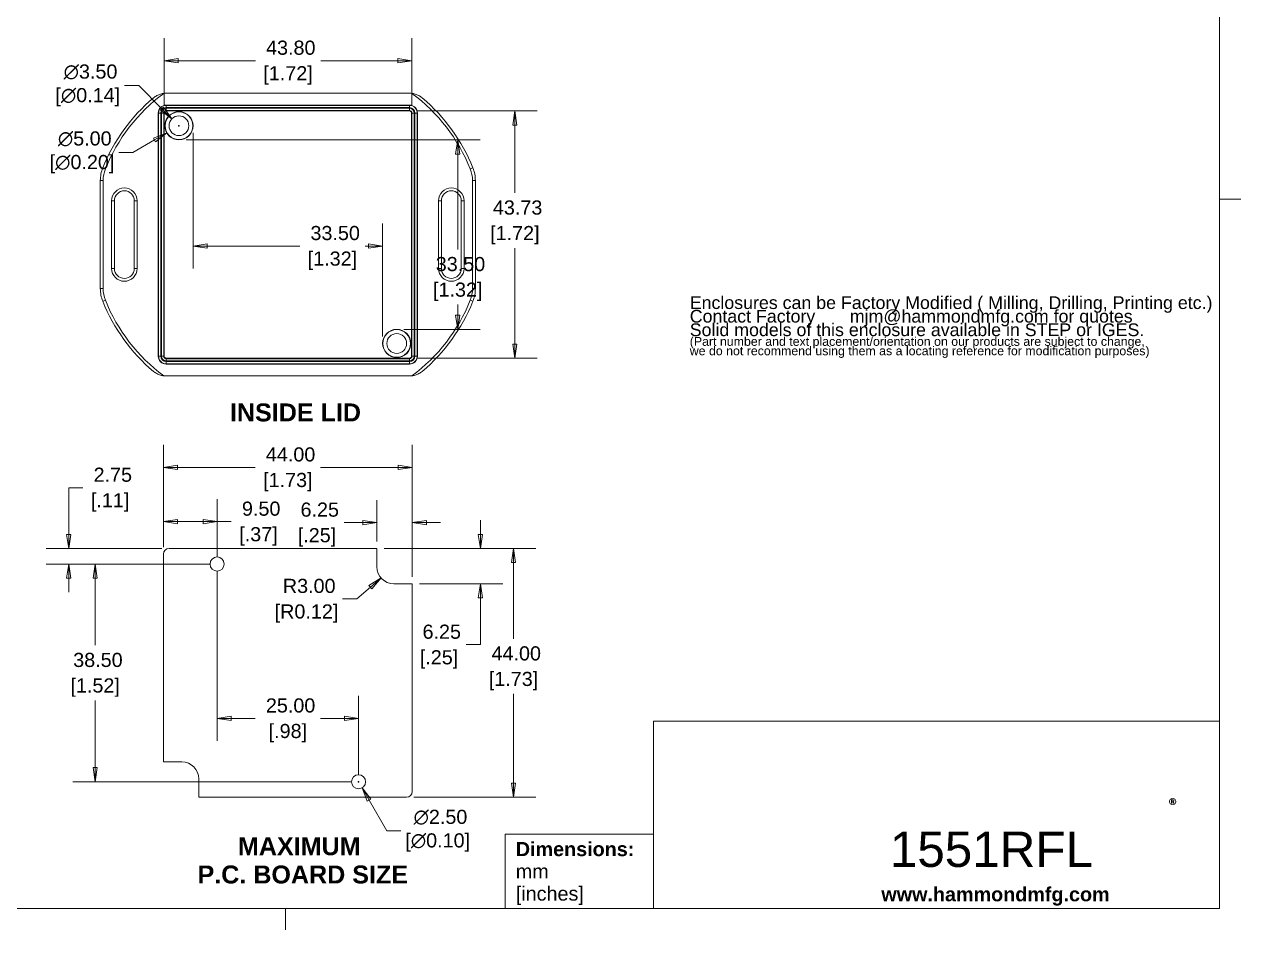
# Model space of a CAD drawing. Header units: millimetres. Extents: x 6 to 343, y 6 to 264.
# Drawn here: x 128.5 to 343.5, y 5.8 to 165.9 of the extents above; entities that cross this region are included whole.
import ezdxf

# ---------------------------------------------------------------- set-up
doc = ezdxf.new("R2010")
doc.units = ezdxf.units.MM
doc.header["$LTSCALE"] = 1.25
for name, color, linetype, lineweight in [('Dimension (ANSI)', 7, 'Continuous', 9), ('Sketch Geometry (ANSI)', 7, 'Continuous', 9), ('Symbol (ANSI)', 7, 'Continuous', 9), ('Visible (ANSI)', 7, 'Continuous', 9), ('Visible Narrow (ANSI)', 7, 'Continuous', 9)]:
    doc.layers.add(name, color=color, linetype=linetype, lineweight=lineweight)
doc.styles.add('Label Text (ANSI)', font='arialbd.ttf')
doc.styles.add('Note Text (ANSI)', font='arial.ttf')
doc.styles.add('Text Style20', font='arial.ttf')
doc.dimstyles.new('Default - mm (ANSI)', dxfattribs={"dimscale": 1.25, "dimtxt": 2, "dimasz": 2, "dimexe": 3.175, "dimexo": 1, "dimgap": 0.8, "dimtad": 0, "dimtih": 1, "dimtoh": 1, "dimrnd": 1e-08, "dimzin": 4, "dimdsep": 46, "dimtxsty": 'Note Text (ANSI)', "dimblk": 'Filled-1', "dimcen": 0.09, "dimdle": 10, "dimclrd": 256, "dimclre": 256, "dimclrt": 256, "dimadec": 1, "dimazin": 0, "dimtfac": 1.524, "dimtofl": 0, "dimtmove": 0, "dimatfit": 3, "dimfxl": 0, "dimtolj": 1, "dimtzin": 0, "dimlwd": -1, "dimlwe": -1, "dimarcsym": 0})

# ---------------------------------------------------------------- blocks, each defined once
blk = doc.blocks.new('Title Blocks HAMMOND')
at = {"layer": 'Sketch Geometry (ANSI)'}
for p, q in [((274.4, 31.5), (194.4, 31.5)), ((194.4, 31.5), (194.4, 5)), ((274.4, 5), (274.4, 31.5)), ((173.4, 5), (173.4, 15.5)), ((173.4, 15.5), (194.4, 15.5)), ((194.4, 15.5), (194.4, 5)), ((194.4, 5), (173.4, 5)), ((194.4, 5), (274.4, 5))]:
    blk.add_line(p, q, dxfattribs=at)
at = {"layer": 'Symbol (ANSI)', "insert": (267.22, 20.45), "char_height": 2, "attachment_point": 1, "style": 'Note Text (ANSI)'}
blk.add_mtext('\\fCalibri|b1|i0;\\H2.0000;®\\fCalibri|b1|i0;\\H21.7410;\\P', dxfattribs=at)
at = {"layer": 'Symbol (ANSI)', "insert": (174.9, 9.94), "char_height": 2, "width": 30.7233, "attachment_point": 4, "line_spacing_factor": 0.944221, "style": 'Note Text (ANSI)'}
blk.add_mtext('\\fArial|b1|i0;\\H2.0000;Dimensions:\\fArial|b0|i0;\\H2.0000;\\Pmm\\P[inches]', dxfattribs=at)
at = {"layer": 'Symbol (ANSI)', "insert": (226.6, 6.69), "char_height": 2, "width": 32.2927, "attachment_point": 4, "style": 'Note Text (ANSI)'}
blk.add_mtext('\\fArial|b1|i0;\\H2.0000;www.hammondmfg.com', dxfattribs=at)
at = {"layer": 'Symbol (ANSI)', "style": 'Text Style20'}
blk.add_attdef('<TITLE>_001', (227.8, 10.86), '', height=5, dxfattribs=at)
blk = doc.blocks.new('Borders Default Border')
at = {"layer": 'Sketch Geometry (ANSI)'}
for p, q in [((271.78, 107.95), (274.8, 107.95)), ((139.7, 7.62), (139.7, 4.6))]:
    blk.add_line(p, q, dxfattribs=at)
at = {"layer": 'Sketch Geometry (ANSI)', "flags": 128}
blk.add_lwpolyline([(7.62, 7.62), (7.62, 208.28), (271.78, 208.28), (271.78, 7.62), (7.62, 7.62)], dxfattribs=at)
blk = doc.blocks.new('Filled-1')
at = {"color": 0}
for p, q in [((0, 0), (-1, 0.15)), ((-1, 0.15), (-1, -0.15)), ((-1, 0), (0, 0)), ((-1, -0.15), (0, 0))]:
    blk.add_line(p, q, dxfattribs=at)
at = {"color": 0, "flags": 128}
blk.add_lwpolyline([(-1, -0.15), (0, 0), (-1, 0.15), (-1, -0.15)], dxfattribs=at)
at = {"color": 0}
blk.add_solid([(-1, -0.15), (0, 0), (-1, 0.15), (-1, -0.15)], dxfattribs=at)
blk = doc.blocks.new('*D20')
at = {"layer": 'Defpoints', "color": 0, "transparency": 16777216}
for p in [(197, 159.42), (153.19, 150.16), (197, 150.16)]:
    blk.add_point(p, dxfattribs=at)
at = {"layer": 'Dimension (ANSI)', "transparency": 16777216}
for p, q in [((153.19, 151.41), (153.19, 163.39)), ((197, 151.41), (197, 163.39)), ((155.69, 159.42), (169.32, 159.42)), ((194.5, 159.42), (180.87, 159.42))]:
    blk.add_line(p, q, dxfattribs=at)
at = {"layer": 'Dimension (ANSI)', "transparency": 16777216, "xscale": 2.5, "yscale": 2.5, "zscale": 2.5, "rotation": 180}
blk.add_blockref('Filled-1', (153.19, 159.42), dxfattribs=at)
at = {"layer": 'Dimension (ANSI)', "transparency": 16777216, "xscale": 2.5, "yscale": 2.5, "zscale": 2.5}
blk.add_blockref('Filled-1', (197, 159.42), dxfattribs=at)
at = {"layer": 'Dimension (ANSI)', "transparency": 16777216, "char_height": 2.5, "attachment_point": 5, "style": 'Note Text (ANSI)'}
for s, insert in [('\\A1; 43.80', (175.09, 161.7)), ('\\A1;[1.72]', (175.09, 156.82))]:
    blk.add_mtext(s, dxfattribs=dict(at, insert=insert))
blk = doc.blocks.new('*D21')
at = {"layer": 'Defpoints', "color": 0, "transparency": 16777216}
for p in [(196.56, 150.53), (196.56, 106.8), (215.19, 106.8)]:
    blk.add_point(p, dxfattribs=at)
at = {"layer": 'Dimension (ANSI)', "transparency": 16777216}
for p, q in [((197.81, 150.53), (219.16, 150.53)), ((215.19, 148.03), (215.19, 136.04)), ((215.19, 109.3), (215.19, 126.28)), ((197.81, 106.8), (219.16, 106.8))]:
    blk.add_line(p, q, dxfattribs=at)
at = {"layer": 'Dimension (ANSI)', "transparency": 16777216, "xscale": 2.5, "yscale": 2.5, "zscale": 2.5}
for p, rotation in [((215.19, 150.53), 90), ((215.19, 106.8), 270)]:
    blk.add_blockref('Filled-1', p, dxfattribs=dict(at, rotation=rotation))
at = {"layer": 'Dimension (ANSI)', "transparency": 16777216, "char_height": 2.5, "attachment_point": 5, "style": 'Note Text (ANSI)'}
for s, insert in [('\\A1; 43.73', (215.19, 133.44)), ('\\A1;[1.72]', (215.19, 128.56))]:
    blk.add_mtext(s, dxfattribs=dict(at, insert=insert))
blk = doc.blocks.new('*D22')
at = {"layer": 'Defpoints', "color": 0, "transparency": 16777216}
for p in [(197.06, 87.5), (153.06, 72.16), (197.06, 66.91)]:
    blk.add_point(p, dxfattribs=at)
at = {"layer": 'Dimension (ANSI)', "transparency": 16777216}
for p, q in [((153.06, 73.41), (153.06, 91.47)), ((197.06, 68.16), (197.06, 91.47)), ((155.56, 87.5), (169.29, 87.5)), ((194.56, 87.5), (180.83, 87.5))]:
    blk.add_line(p, q, dxfattribs=at)
at = {"layer": 'Dimension (ANSI)', "transparency": 16777216, "xscale": 2.5, "yscale": 2.5, "zscale": 2.5, "rotation": 180}
blk.add_blockref('Filled-1', (153.06, 87.5), dxfattribs=at)
at = {"layer": 'Dimension (ANSI)', "transparency": 16777216, "xscale": 2.5, "yscale": 2.5, "zscale": 2.5}
blk.add_blockref('Filled-1', (197.06, 87.5), dxfattribs=at)
at = {"layer": 'Dimension (ANSI)', "transparency": 16777216, "char_height": 2.5, "attachment_point": 5, "style": 'Note Text (ANSI)'}
for s, insert in [('\\A1; 44.00', (175.06, 89.78)), ('\\A1;[1.73]', (175.06, 84.9))]:
    blk.add_mtext(s, dxfattribs=dict(at, insert=insert))
blk = doc.blocks.new('*D23')
at = {"layer": 'Defpoints', "color": 0, "transparency": 16777216}
for p in [(197.06, 77.74), (190.81, 73.16), (197.06, 66.91)]:
    blk.add_point(p, dxfattribs=at)
at = {"layer": 'Dimension (ANSI)', "transparency": 16777216}
for p, q in [((190.81, 74.41), (190.81, 81.71)), ((197.06, 68.16), (197.06, 81.71)), ((188.31, 77.74), (185.03, 77.74)), ((199.56, 77.74), (202.06, 77.74))]:
    blk.add_line(p, q, dxfattribs=at)
at = {"layer": 'Dimension (ANSI)', "transparency": 16777216, "xscale": 2.5, "yscale": 2.5, "zscale": 2.5}
blk.add_blockref('Filled-1', (190.81, 77.74), dxfattribs=at)
at = {"layer": 'Dimension (ANSI)', "transparency": 16777216, "xscale": 2.5, "yscale": 2.5, "zscale": 2.5, "rotation": 180}
blk.add_blockref('Filled-1', (197.06, 77.74), dxfattribs=at)
at = {"layer": 'Dimension (ANSI)', "transparency": 16777216, "char_height": 2.5, "attachment_point": 5, "style": 'Note Text (ANSI)'}
for s, insert in [('\\A1; 6.25', (180.21, 80.02)), ('\\A1;[.25]', (180.21, 75.14))]:
    blk.add_mtext(s, dxfattribs=dict(at, insert=insert))
blk = doc.blocks.new('*D24')
at = {"layer": 'Defpoints', "color": 0, "transparency": 16777216}
for p in [(190.81, 73.16), (197.06, 66.91), (209.09, 66.91)]:
    blk.add_point(p, dxfattribs=at)
at = {"layer": 'Dimension (ANSI)', "transparency": 16777216}
for p, q in [((209.09, 75.66), (209.09, 78.16)), ((192.06, 73.16), (213.06, 73.16)), ((198.31, 66.91), (213.06, 66.91)), ((209.09, 64.41), (209.09, 56.16)), ((209.09, 56.16), (206.59, 56.16))]:
    blk.add_line(p, q, dxfattribs=at)
at = {"layer": 'Dimension (ANSI)', "transparency": 16777216, "xscale": 2.5, "yscale": 2.5, "zscale": 2.5}
for p, rotation in [((209.09, 73.16), 270), ((209.09, 66.91), 90)]:
    blk.add_blockref('Filled-1', p, dxfattribs=dict(at, rotation=rotation))
at = {"layer": 'Dimension (ANSI)', "transparency": 16777216, "char_height": 2.5, "attachment_point": 5, "style": 'Note Text (ANSI)'}
for s, insert in [('\\A1; 6.25', (201.78, 58.43)), ('\\A1;[.25]', (201.78, 53.55))]:
    blk.add_mtext(s, dxfattribs=dict(at, insert=insert))
blk = doc.blocks.new('*D25')
at = {"layer": 'Defpoints', "color": 0, "transparency": 16777216}
for p in [(190.81, 73.16), (196.06, 29.16), (214.95, 29.16)]:
    blk.add_point(p, dxfattribs=at)
at = {"layer": 'Dimension (ANSI)', "transparency": 16777216}
for p, q in [((192.06, 73.16), (218.92, 73.16)), ((214.95, 70.66), (214.95, 57.2)), ((214.95, 31.66), (214.95, 47.44)), ((197.31, 29.16), (218.92, 29.16))]:
    blk.add_line(p, q, dxfattribs=at)
at = {"layer": 'Dimension (ANSI)', "transparency": 16777216, "xscale": 2.5, "yscale": 2.5, "zscale": 2.5}
for p, rotation in [((214.95, 73.16), 90), ((214.95, 29.16), 270)]:
    blk.add_blockref('Filled-1', p, dxfattribs=dict(at, rotation=rotation))
at = {"layer": 'Dimension (ANSI)', "transparency": 16777216, "char_height": 2.5, "attachment_point": 5, "style": 'Note Text (ANSI)'}
for s, insert in [('\\A1; 44.00', (214.95, 54.6)), ('\\A1;[1.73]', (214.95, 49.72))]:
    blk.add_mtext(s, dxfattribs=dict(at, insert=insert))
blk = doc.blocks.new('*D26')
at = {"layer": 'Defpoints', "color": 0, "transparency": 16777216}
for p in [(162.56, 70.41), (187.56, 43.11), (187.56, 31.91)]:
    blk.add_point(p, dxfattribs=at)
at = {"layer": 'Dimension (ANSI)', "transparency": 16777216}
for p, q in [((162.56, 69.16), (162.56, 39.15)), ((187.56, 33.16), (187.56, 47.08)), ((165.06, 43.11), (169.29, 43.11)), ((185.06, 43.11), (180.83, 43.11))]:
    blk.add_line(p, q, dxfattribs=at)
at = {"layer": 'Dimension (ANSI)', "transparency": 16777216, "xscale": 2.5, "yscale": 2.5, "zscale": 2.5, "rotation": 180}
blk.add_blockref('Filled-1', (162.56, 43.11), dxfattribs=at)
at = {"layer": 'Dimension (ANSI)', "transparency": 16777216, "xscale": 2.5, "yscale": 2.5, "zscale": 2.5}
blk.add_blockref('Filled-1', (187.56, 43.11), dxfattribs=at)
at = {"layer": 'Dimension (ANSI)', "transparency": 16777216, "char_height": 2.5, "attachment_point": 5, "style": 'Note Text (ANSI)'}
for s, insert in [('\\A1; 25.00', (175.06, 45.39)), ('\\A1;[.98]', (175.06, 40.51))]:
    blk.add_mtext(s, dxfattribs=dict(at, insert=insert))
blk = doc.blocks.new('*D27')
at = {"layer": 'Defpoints', "color": 0, "transparency": 16777216}
for p in [(141, 70.41), (162.56, 70.41), (187.56, 31.91)]:
    blk.add_point(p, dxfattribs=at)
at = {"layer": 'Dimension (ANSI)', "transparency": 16777216}
for p, q in [((161.31, 70.41), (137.03, 70.41)), ((141, 67.91), (141, 56.04)), ((141, 34.41), (141, 46.28)), ((186.31, 31.91), (137.03, 31.91))]:
    blk.add_line(p, q, dxfattribs=at)
at = {"layer": 'Dimension (ANSI)', "transparency": 16777216, "xscale": 2.5, "yscale": 2.5, "zscale": 2.5}
for p, rotation in [((141, 70.41), 90), ((141, 31.91), 270)]:
    blk.add_blockref('Filled-1', p, dxfattribs=dict(at, rotation=rotation))
at = {"layer": 'Dimension (ANSI)', "transparency": 16777216, "char_height": 2.5, "attachment_point": 5, "style": 'Note Text (ANSI)'}
for s, insert in [('\\A1; 38.50', (141, 53.44)), ('\\A1;[1.52]', (141, 48.56))]:
    blk.add_mtext(s, dxfattribs=dict(at, insert=insert))
blk = doc.blocks.new('*D28')
at = {"layer": 'Defpoints', "color": 0, "transparency": 16777216}
for p in [(186.93, 32.99), (188.18, 30.83)]:
    blk.add_point(p, dxfattribs=at)
at = {"layer": 'Dimension (ANSI)', "transparency": 16777216}
for p, q in [((187.44, 31.91), (187.67, 31.91)), ((187.56, 31.8), (187.56, 32.02)), ((192.56, 23.25), (189.43, 28.66)), ((195.06, 23.25), (192.56, 23.25))]:
    blk.add_line(p, q, dxfattribs=at)
at = {"layer": 'Dimension (ANSI)', "transparency": 16777216, "xscale": 2.5, "yscale": 2.5, "zscale": 2.5, "rotation": 120.0000000000108}
blk.add_blockref('Filled-1', (188.18, 30.83), dxfattribs=at)
at = {"layer": 'Dimension (ANSI)', "transparency": 16777216, "insert": (201.55, 23.25), "char_height": 2.5, "attachment_point": 5, "style": 'Note Text (ANSI)'}
blk.add_mtext('\\A1; ∅2.50\\P[∅0.10]', dxfattribs=at)
blk = doc.blocks.new('*D29')
at = {"layer": 'Defpoints', "color": 0, "transparency": 16777216}
for p in [(193.81, 69.91), (191.54, 67.95)]:
    blk.add_point(p, dxfattribs=at)
at = {"layer": 'Dimension (ANSI)', "transparency": 16777216}
for p, q in [((187.24, 64.25), (189.64, 66.32)), ((184.74, 64.25), (187.24, 64.25))]:
    blk.add_line(p, q, dxfattribs=at)
at = {"layer": 'Dimension (ANSI)', "transparency": 16777216, "xscale": 2.5, "yscale": 2.5, "zscale": 2.5, "rotation": 40.76258140446551}
blk.add_blockref('Filled-1', (191.54, 67.95), dxfattribs=at)
at = {"layer": 'Dimension (ANSI)', "transparency": 16777216, "char_height": 2.5, "attachment_point": 5, "style": 'Note Text (ANSI)'}
for s, insert in [('\\A1; R3.00', (178.35, 66.53)), ('\\A1;[R0.12]', (178.35, 61.65))]:
    blk.add_mtext(s, dxfattribs=dict(at, insert=insert))
blk = doc.blocks.new('*D39')
at = {"layer": 'Defpoints', "color": 0, "transparency": 16777216}
for p in [(158.31, 147.91), (191.81, 126.65), (191.81, 109.41)]:
    blk.add_point(p, dxfattribs=at)
at = {"layer": 'Dimension (ANSI)', "transparency": 16777216}
for p, q in [((158.31, 146.66), (158.31, 122.68)), ((191.81, 110.66), (191.81, 130.62)), ((160.81, 126.65), (177.17, 126.65)), ((189.31, 126.65), (188.71, 126.65))]:
    blk.add_line(p, q, dxfattribs=at)
at = {"layer": 'Dimension (ANSI)', "transparency": 16777216, "xscale": 2.5, "yscale": 2.5, "zscale": 2.5, "rotation": 180}
blk.add_blockref('Filled-1', (158.31, 126.65), dxfattribs=at)
at = {"layer": 'Dimension (ANSI)', "transparency": 16777216, "xscale": 2.5, "yscale": 2.5, "zscale": 2.5}
blk.add_blockref('Filled-1', (191.81, 126.65), dxfattribs=at)
at = {"layer": 'Dimension (ANSI)', "transparency": 16777216, "char_height": 2.5, "attachment_point": 5, "style": 'Note Text (ANSI)'}
for s, insert in [('\\A1; 33.50', (182.94, 128.93)), ('\\A1;[1.32]', (182.94, 124.05))]:
    blk.add_mtext(s, dxfattribs=dict(at, insert=insert))
blk = doc.blocks.new('*D40')
at = {"layer": 'Defpoints', "color": 0, "transparency": 16777216}
for p in [(155.81, 145.41), (205.09, 145.41), (194.31, 111.91)]:
    blk.add_point(p, dxfattribs=at)
at = {"layer": 'Dimension (ANSI)', "transparency": 16777216}
for p, q in [((157.06, 145.41), (209.06, 145.41)), ((205.09, 142.91), (205.09, 126.04)), ((205.09, 114.41), (205.09, 116.28)), ((195.56, 111.91), (209.06, 111.91))]:
    blk.add_line(p, q, dxfattribs=at)
at = {"layer": 'Dimension (ANSI)', "transparency": 16777216, "xscale": 2.5, "yscale": 2.5, "zscale": 2.5}
for p, rotation in [((205.09, 145.41), 90), ((205.09, 111.91), 270)]:
    blk.add_blockref('Filled-1', p, dxfattribs=dict(at, rotation=rotation))
at = {"layer": 'Dimension (ANSI)', "transparency": 16777216, "char_height": 2.5, "attachment_point": 5, "style": 'Note Text (ANSI)'}
for s, insert in [('\\A1; 33.50', (205.09, 123.44)), ('\\A1;[1.32]', (205.09, 118.56))]:
    blk.add_mtext(s, dxfattribs=dict(at, insert=insert))
blk = doc.blocks.new('*D41')
at = {"layer": 'Defpoints', "color": 0, "transparency": 16777216}
for p in [(157.97, 149.16), (153.64, 146.66)]:
    blk.add_point(p, dxfattribs=at)
at = {"layer": 'Dimension (ANSI)', "transparency": 16777216}
for p, q in [((155.69, 147.91), (155.92, 147.91)), ((155.81, 147.8), (155.81, 148.03)), ((147.67, 143.21), (151.48, 145.41)), ((145.17, 143.21), (147.67, 143.21))]:
    blk.add_line(p, q, dxfattribs=at)
at = {"layer": 'Dimension (ANSI)', "transparency": 16777216, "xscale": 2.5, "yscale": 2.5, "zscale": 2.5, "rotation": 29.99999999999478}
blk.add_blockref('Filled-1', (153.64, 146.66), dxfattribs=at)
at = {"layer": 'Dimension (ANSI)', "transparency": 16777216, "insert": (138.67, 143.21), "char_height": 2.5, "attachment_point": 5, "style": 'Note Text (ANSI)'}
blk.add_mtext('\\A1; ∅5.00\\P[∅0.20]', dxfattribs=at)
blk = doc.blocks.new('*D42')
at = {"layer": 'Defpoints', "color": 0, "transparency": 16777216}
for p in [(154.57, 149.15), (157.04, 146.68)]:
    blk.add_point(p, dxfattribs=at)
at = {"layer": 'Dimension (ANSI)', "transparency": 16777216}
for p, q in [((146.19, 155.04), (148.69, 155.04)), ((148.69, 155.04), (152.8, 150.92)), ((155.69, 147.91), (155.92, 147.91)), ((155.81, 147.8), (155.81, 148.03))]:
    blk.add_line(p, q, dxfattribs=at)
at = {"layer": 'Dimension (ANSI)', "transparency": 16777216, "xscale": 2.5, "yscale": 2.5, "zscale": 2.5, "rotation": 315.0000000000089}
blk.add_blockref('Filled-1', (154.57, 149.15), dxfattribs=at)
at = {"layer": 'Dimension (ANSI)', "transparency": 16777216, "insert": (139.69, 155.04), "char_height": 2.5, "attachment_point": 5, "style": 'Note Text (ANSI)'}
blk.add_mtext('\\A1; ∅3.50\\P[∅0.14]', dxfattribs=at)
blk = doc.blocks.new('*D44')
at = {"layer": 'Defpoints', "color": 0, "transparency": 16777216}
for p in [(153.06, 77.91), (153.06, 72.16), (162.56, 70.41)]:
    blk.add_point(p, dxfattribs=at)
at = {"layer": 'Dimension (ANSI)', "transparency": 16777216}
for p, q in [((153.06, 73.41), (153.06, 81.88)), ((162.56, 71.66), (162.56, 81.88)), ((155.56, 77.91), (160.06, 77.91)), ((162.56, 77.91), (165.06, 77.91))]:
    blk.add_line(p, q, dxfattribs=at)
at = {"layer": 'Dimension (ANSI)', "transparency": 16777216, "xscale": 2.5, "yscale": 2.5, "zscale": 2.5, "rotation": 180}
blk.add_blockref('Filled-1', (153.06, 77.91), dxfattribs=at)
at = {"layer": 'Dimension (ANSI)', "transparency": 16777216, "xscale": 2.5, "yscale": 2.5, "zscale": 2.5}
blk.add_blockref('Filled-1', (162.56, 77.91), dxfattribs=at)
at = {"layer": 'Dimension (ANSI)', "transparency": 16777216, "char_height": 2.5, "attachment_point": 5, "style": 'Note Text (ANSI)'}
for s, insert in [('\\A1; 9.50', (169.86, 80.19)), ('\\A1;[.37]', (169.86, 75.31))]:
    blk.add_mtext(s, dxfattribs=dict(at, insert=insert))
blk = doc.blocks.new('*D45')
at = {"layer": 'Defpoints', "color": 0, "transparency": 16777216}
for p in [(154.06, 73.16), (136.32, 70.41), (162.56, 70.41)]:
    blk.add_point(p, dxfattribs=at)
at = {"layer": 'Dimension (ANSI)', "transparency": 16777216}
for p, q in [((136.32, 75.66), (136.32, 83.91)), ((136.32, 83.91), (138.82, 83.91)), ((152.81, 73.16), (132.35, 73.16)), ((161.31, 70.41), (132.35, 70.41)), ((136.32, 67.91), (136.32, 65.41))]:
    blk.add_line(p, q, dxfattribs=at)
at = {"layer": 'Dimension (ANSI)', "transparency": 16777216, "xscale": 2.5, "yscale": 2.5, "zscale": 2.5}
for p, rotation in [((136.32, 73.16), 270), ((136.32, 70.41), 90)]:
    blk.add_blockref('Filled-1', p, dxfattribs=dict(at, rotation=rotation))
at = {"layer": 'Dimension (ANSI)', "transparency": 16777216, "char_height": 2.5, "attachment_point": 5, "style": 'Note Text (ANSI)'}
for s, insert in [('\\A1; 2.75', (143.63, 86.19)), ('\\A1;[.11]', (143.63, 81.31))]:
    blk.add_mtext(s, dxfattribs=dict(at, insert=insert))

msp = doc.modelspace()

# ---------------------------------------------------------------- linework, layer by layer
at = {"layer": 'Visible (ANSI)'}
for p, q in [((153.5574, 153.6644), (196.5574, 153.6644)), ((153.5574, 151.5644), (196.5574, 151.5644)), ((196.5574, 150.5295), (153.5574, 150.5295)), ((152.1574, 107.1644), (152.1574, 150.1644)), ((153.1924, 150.1644), (153.1924, 107.1644)), ((196.9225, 107.1644), (196.9225, 150.1644)), ((197.9574, 150.1644), (197.9574, 107.1644)), ((141.9074, 138.2218), (141.9074, 119.107)), ((208.2074, 119.107), (208.2074, 138.2218)), ((144.4074, 122.6644), (144.4074, 134.6644)), ((147.9074, 134.6644), (147.9074, 122.6644)), ((202.2074, 122.6644), (202.2074, 134.6644)), ((205.7074, 134.6644), (205.7074, 122.6644)), ((153.5574, 106.7993), (196.5574, 106.7993)), ((196.5574, 105.7644), (153.5574, 105.7644)), ((196.5574, 103.6644), (153.5574, 103.6644)), ((154.0574, 73.1603), (190.8074, 73.1603)), ((190.8074, 73.1603), (190.8074, 69.9103)), ((153.0574, 35.4103), (153.0574, 72.1603)), ((193.8074, 66.9103), (197.0574, 66.9103)), ((197.0574, 66.9103), (197.0574, 30.1603)), ((156.3074, 35.4103), (153.0574, 35.4103)), ((159.3074, 29.1603), (159.3074, 32.4103)), ((196.0574, 29.1603), (159.3074, 29.1603))]:
    msp.add_line(p, q, dxfattribs=at)
for centre, radius in [((155.8074, 147.9144), 2.5), ((155.8074, 147.9144), 2.4476), ((155.8074, 147.9144), 1.75), ((194.3074, 109.4144), 2.5), ((194.3074, 109.4144), 2.4476), ((194.3074, 109.4144), 1.75), ((162.5574, 70.4103), 1.25), ((187.5574, 31.9103), 1.25)]:
    msp.add_circle(centre, radius, dxfattribs=at)
for centre, radius, start, end in [((171.6699, 128.6644), 31.6125, 130.112189, 158.08977), ((153.5574, 150.1644), 3.5, 90, 97.318639), ((196.5574, 150.1644), 3.5, 82.681361, 90), ((178.4449, 128.6644), 31.6125, 21.91023, 49.887811), ((153.5574, 150.1644), 1.4, 90, 180), ((153.5574, 150.1644), 0.3651, 90, 180), ((196.5574, 150.1644), 1.4, 0, 90), ((196.5574, 150.1644), 0.3651, 0, 90), ((147.9074, 138.2218), 6, 158.08977, 180), ((202.2074, 138.2218), 6, 0, 21.91023), ((146.1574, 134.6644), 1.75, 0, 180), ((203.9574, 134.6644), 1.75, 0, 180), ((146.1574, 122.6644), 1.75, 180, 0), ((203.9574, 122.6644), 1.75, 180, 0), ((147.9074, 119.107), 6, 180, 201.91023), ((202.2074, 119.107), 6, 338.08977, 0), ((171.6699, 128.6644), 31.6125, 201.91023, 229.887811), ((178.4449, 128.6644), 31.6125, 310.112189, 338.08977), ((153.5574, 107.1644), 1.4, 180, 270), ((153.5574, 107.1644), 0.3651, 180, 270), ((196.5574, 107.1644), 1.4, 270, 0), ((196.5574, 107.1644), 0.3651, 270, 0), ((153.5574, 107.1644), 3.5, 262.681361, 270), ((196.5574, 107.1644), 3.5, 270, 277.318639), ((154.0574, 72.1603), 1, 90, 180), ((193.8074, 69.9103), 3, 180, 270), ((156.3074, 32.4103), 3, 0, 90), ((196.0574, 30.1603), 1, 270, 0)]:
    msp.add_arc(centre, radius, start, end, dxfattribs=at)
for points, knots in [([(153.1116, 153.6359), (152.9439, 153.6143), (152.7611, 153.5785), (152.3366, 153.4534), (152.1142, 153.3617), (151.6992, 153.1396), (151.505, 153.0089), (151.3181, 152.8542), (151.3102, 152.8477), (151.3024, 152.8411)], [0.039783339, 0.039783339, 0.039783339, 0.039783339, 0.079337448, 0.079337448, 0.126779076, 0.126779076, 0.173966304, 0.173966304, 0.176036042, 0.176036042, 0.176036042, 0.176036042]), ([(198.8124, 152.8411), (198.8046, 152.8477), (198.7968, 152.8542), (198.6099, 153.0089), (198.4157, 153.1396), (198.0007, 153.3617), (197.7783, 153.4534), (197.3538, 153.5785), (197.171, 153.6143), (197.0033, 153.6359)], [-0.00324652, -0.00324652, -0.00324652, -0.00324652, 0, 0, 0.07401629, 0.07401629, 0.148431623, 0.148431623, 0.210474861, 0.210474861, 0.210474861, 0.210474861]), ([(151.3024, 104.4876), (151.3102, 104.4811), (151.3181, 104.4745), (151.505, 104.3199), (151.6992, 104.1891), (152.1142, 103.9671), (152.3366, 103.8753), (152.7611, 103.7502), (152.9439, 103.7144), (153.1116, 103.6929)], [-0.00324652, -0.00324652, -0.00324652, -0.00324652, 0, 0, 0.07401629, 0.07401629, 0.148431623, 0.148431623, 0.210474861, 0.210474861, 0.210474861, 0.210474861]), ([(197.0033, 103.6929), (197.171, 103.7144), (197.3538, 103.7502), (197.7783, 103.8753), (198.0007, 103.9671), (198.4157, 104.1891), (198.6099, 104.3199), (198.7968, 104.4745), (198.8046, 104.4811), (198.8124, 104.4876)], [0.039783339, 0.039783339, 0.039783339, 0.039783339, 0.079337448, 0.079337448, 0.126779076, 0.126779076, 0.173966304, 0.173966304, 0.176036042, 0.176036042, 0.176036042, 0.176036042])]:
    msp.add_open_spline(points, degree=3, knots=knots, dxfattribs=at)
at = {"layer": 'Visible Narrow (ANSI)'}
for p, q in [((153.5574, 151.5644), (153.5574, 151.5255)), ((153.5574, 151.5255), (153.5574, 151.1257)), ((196.5574, 151.5255), (153.5574, 151.5255)), ((153.5574, 151.1257), (196.5574, 151.1257)), ((153.5574, 150.6033), (153.5574, 151.003)), ((196.5574, 151.003), (153.5574, 151.003)), ((153.5574, 150.5295), (153.5574, 150.6033)), ((153.5574, 150.6033), (196.5574, 150.6033)), ((196.5574, 151.5644), (196.5574, 151.5255)), ((196.5574, 151.5255), (196.5574, 151.1257)), ((196.5574, 150.6033), (196.5574, 151.003)), ((196.5574, 150.5295), (196.5574, 150.6033)), ((152.1574, 150.1644), (152.1963, 150.1644)), ((152.1963, 150.1644), (152.5961, 150.1644)), ((152.1963, 150.1644), (152.1963, 107.1644)), ((152.5961, 107.1644), (152.5961, 150.1644)), ((153.1185, 150.1644), (152.7188, 150.1644)), ((152.7188, 150.1644), (152.7188, 107.1644)), ((153.1924, 150.1644), (153.1185, 150.1644)), ((153.1185, 107.1644), (153.1185, 150.1644)), ((196.9963, 150.1644), (196.9225, 150.1644)), ((196.9963, 150.1644), (197.3961, 150.1644)), ((196.9963, 150.1644), (196.9963, 107.1644)), ((197.3961, 107.1644), (197.3961, 150.1644)), ((197.5188, 150.1644), (197.5188, 107.1644)), ((197.9185, 150.1644), (197.5188, 150.1644)), ((197.9574, 150.1644), (197.9185, 150.1644)), ((197.9185, 107.1644), (197.9185, 150.1644)), ((142.3408, 140.4607), (142.8047, 140.2741)), ((207.3102, 140.2741), (207.7741, 140.4607)), ((141.9074, 138.2218), (142.4074, 138.2218)), ((142.4074, 119.107), (142.4074, 138.2218)), ((207.7074, 138.2218), (208.2074, 138.2218)), ((207.7074, 138.2218), (207.7074, 119.107)), ((143.9074, 134.6644), (143.9074, 122.6644)), ((143.9074, 134.6644), (144.4074, 134.6644)), ((148.4074, 134.6644), (147.9074, 134.6644)), ((148.4074, 122.6644), (148.4074, 134.6644)), ((201.7074, 134.6644), (201.7074, 122.6644)), ((201.7074, 134.6644), (202.2074, 134.6644)), ((206.2074, 134.6644), (205.7074, 134.6644)), ((206.2074, 122.6644), (206.2074, 134.6644)), ((144.4074, 122.6644), (143.9074, 122.6644)), ((147.9074, 122.6644), (148.4074, 122.6644)), ((202.2074, 122.6644), (201.7074, 122.6644)), ((205.7074, 122.6644), (206.2074, 122.6644)), ((141.9074, 119.107), (142.4074, 119.107)), ((207.7074, 119.107), (208.2074, 119.107)), ((142.3408, 116.8681), (142.8047, 117.0546)), ((207.3102, 117.0546), (207.7741, 116.8681)), ((152.1574, 107.1644), (152.1963, 107.1644)), ((152.5961, 107.1644), (152.1963, 107.1644)), ((152.7188, 107.1644), (153.1185, 107.1644)), ((153.1924, 107.1644), (153.1185, 107.1644)), ((153.5574, 106.7993), (153.5574, 106.7255)), ((153.5574, 106.3257), (153.5574, 106.7255)), ((196.5574, 106.7255), (153.5574, 106.7255)), ((153.5574, 106.3257), (196.5574, 106.3257)), ((196.5574, 106.203), (153.5574, 106.203)), ((153.5574, 106.203), (153.5574, 105.8033)), ((153.5574, 105.7644), (153.5574, 105.8033)), ((153.5574, 105.8033), (196.5574, 105.8033)), ((196.5574, 106.7993), (196.5574, 106.7255)), ((196.5574, 106.3257), (196.5574, 106.7255)), ((196.5574, 106.203), (196.5574, 105.8033)), ((196.5574, 105.7644), (196.5574, 105.8033)), ((196.9225, 107.1644), (196.9963, 107.1644)), ((197.3961, 107.1644), (196.9963, 107.1644)), ((197.5188, 107.1644), (197.9185, 107.1644)), ((197.9574, 107.1644), (197.9185, 107.1644))]:
    msp.add_line(p, q, dxfattribs=at)
for centre, radius, start, end in [((171.6699, 128.6644), 31.1125, 126.619062, 158.08977), ((178.4449, 128.6644), 31.1125, 21.91023, 53.380938), ((153.5574, 150.1644), 1.3611, 90, 180), ((153.5574, 150.1644), 0.9613, 90, 180), ((153.5574, 150.1644), 0.8387, 90, 180), ((153.5574, 150.1644), 0.4389, 90, 180), ((196.5574, 150.1644), 1.3611, 0, 90), ((196.5574, 150.1644), 0.9613, 0, 90), ((196.5574, 150.1644), 0.8387, 0, 90), ((196.5574, 150.1644), 0.4389, 0, 90), ((147.9074, 138.2218), 5.5, 158.08977, 180), ((202.2074, 138.2218), 5.5, 0, 21.91023), ((146.1574, 134.6644), 2.25, 0, 180), ((203.9574, 134.6644), 2.25, 0, 180), ((146.1574, 122.6644), 2.25, 180, 0), ((203.9574, 122.6644), 2.25, 180, 0), ((147.9074, 119.107), 5.5, 180, 201.91023), ((202.2074, 119.107), 5.5, 338.08977, 0), ((171.6699, 128.6644), 31.1125, 201.91023, 233.380938), ((178.4449, 128.6644), 31.1125, 306.619062, 338.08977), ((153.5574, 107.1644), 1.3611, 180, 270), ((153.5574, 107.1644), 0.9613, 180, 270), ((153.5574, 107.1644), 0.8387, 180, 270), ((153.5574, 107.1644), 0.4389, 180, 270), ((196.5574, 107.1644), 0.8387, 270, 0), ((196.5574, 107.1644), 0.4389, 270, 0), ((196.5574, 107.1644), 0.9613, 270, 0), ((196.5574, 107.1644), 1.3611, 270, 0)]:
    msp.add_arc(centre, radius, start, end, dxfattribs=at)

# ---------------------------------------------------------------- block references
at = {"xscale": 1.25, "yscale": 1.25, "zscale": 1.25}
msp.add_blockref('Borders Default Border', (0, 0), dxfattribs=at)
msp.add_blockref('Title Blocks HAMMOND', (-3.275, 3.275), dxfattribs=at).add_auto_attribs({'<TITLE>_001': '1551RFL'})

# ---------------------------------------------------------------- texts
at = {"layer": 'Symbol (ANSI)', "color": 5, "true_color": 0x0000ff, "insert": (246.1069, 111.1252), "char_height": 2.5, "width": 92.879819, "attachment_point": 4, "line_spacing_factor": 0.639812, "style": 'Note Text (ANSI)'}
msp.add_mtext('{\\H0.9x;Enclosures can be Factory Modified ( Milling, Drilling, Printing etc.)\\PContact Factory       mjm@hammondmfg.com for quotes\\H1.50416x; \\H0.66482x;\\PSolid models of this enclosure available in STEP or IGES.\\H1.57096x; \\H0.67192x;\\P\\H0.65789x;(Part number and text placement/orientation on our products are subject to change,\\H1.82847x; \\H0.5469x;\\Pwe do not recommend using them as a locating reference for modification purposes)\\fCalibri|b0|i0|c0|p34;\\H1.51411x; \\H0.66046x;\\P\\H1.45087x; }', dxfattribs=at)
at = {"layer": 'Symbol (ANSI)', "char_height": 3.175, "attachment_point": 7, "style": 'Label Text (ANSI)'}
for s, insert in [('INSIDE LID', (164.8245, 95.5911)), ('MAXIMUM ', (166.236, 18.8819)), ('P.C. BOARD SIZE', (159.0927, 13.883))]:
    msp.add_mtext(s, dxfattribs=dict(at, insert=insert))

# ---------------------------------------------------------------- dimensions: what is measured, and where the dimension line sits
at = {"layer": 'Dimension (ANSI)'}
for base, p1, p2, angle, text, override, picture, middle in [((196.9963, 159.4209), (153.1924, 150.1644), (196.9963, 150.1644), 180, ' <>\\X[1.72]', {"dimgap": 0.8, "dimtih": 0, "dimtoh": 0, "dimdec": 2, "dimpost": '\\X', "dimtol": 0, "dimlim": 0, "dimtp": 0, "dimtm": 0, "dimtdec": 2, "dimatfit": 1}, '*D20', (175.0943, 159.4209)), ((215.1904, 106.7993), (196.5574, 150.5295), (196.5574, 106.7993), 90, ' <>\\X[1.72]', {"dimgap": 0.8, "dimdec": 2, "dimpost": '\\X', "dimtol": 0, "dimlim": 0, "dimtp": 0, "dimtm": 0, "dimtdec": 2, "dimatfit": 1}, '*D21', (215.1904, 131.1644)), ((191.8074, 126.6514), (158.3074, 147.9144), (191.8074, 109.4144), 180, ' <>\\X[1.32]', {"dimgap": 0.8, "dimtih": 0, "dimtoh": 0, "dimdec": 2, "dimpost": '\\X', "dimtol": 0, "dimlim": 0, "dimtp": 0, "dimtm": 0, "dimtdec": 2, "dimatfit": 1}, '*D39', (182.9391, 126.6514)), ((205.0907, 145.4144), (194.3074, 111.9144), (155.8074, 145.4144), 90, ' <>\\X[1.32]', {"dimgap": 0.8, "dimdec": 2, "dimpost": '\\X', "dimtol": 0, "dimlim": 0, "dimtp": 0, "dimtm": 0, "dimtdec": 2, "dimatfit": 1}, '*D40', (205.0907, 121.1644)), ((136.3154, 70.4103), (154.0574, 73.1603), (162.5574, 70.4103), 270, ' <>\\X[.11]', {"dimgap": 0.8, "dimdec": 2, "dimpost": '\\X', "dimtol": 0, "dimlim": 0, "dimtp": 0, "dimtm": 0, "dimtdec": 2, "dimatfit": 1}, '*D45', (143.6293, 83.9138)), ((197.0574, 77.7423), (190.8074, 73.1603), (197.0574, 66.9103), 180, ' <>\\X[.25]', {"dimgap": 0.8, "dimtih": 0, "dimtoh": 0, "dimdec": 2, "dimpost": '\\X', "dimtol": 0, "dimlim": 0, "dimtp": 0, "dimtm": 0, "dimtdec": 2, "dimatfit": 1}, '*D23', (180.2112, 77.7423)), ((209.0899, 66.9103), (190.8074, 73.1603), (197.0574, 66.9103), 270, ' <>\\X[.25]', {"dimgap": 0.8, "dimdec": 2, "dimpost": '\\X', "dimtol": 0, "dimlim": 0, "dimtp": 0, "dimtm": 0, "dimtdec": 2, "dimatfit": 1}, '*D24', (201.776, 56.1569)), ((214.9517, 29.1603), (190.8074, 73.1603), (196.0574, 29.1603), 270, ' <>\\X[1.73]', {"dimgap": 0.8, "dimdec": 2, "dimpost": '\\X', "dimtol": 0, "dimlim": 0, "dimtp": 0, "dimtm": 0, "dimtdec": 2, "dimatfit": 1}, '*D25', (214.9517, 52.3225)), ((141.0029, 70.4103), (187.5574, 31.9103), (162.5574, 70.4103), 90, ' <>\\X[1.52]', {"dimgap": 0.8, "dimdec": 2, "dimpost": '\\X', "dimtol": 0, "dimlim": 0, "dimtp": 0, "dimtm": 0, "dimtdec": 2, "dimatfit": 1}, '*D27', (141.0029, 51.1603)), ((187.5574, 43.1142), (162.5574, 70.4103), (187.5574, 31.9103), 180, ' <>\\X[.98]', {"dimgap": 0.8, "dimtih": 0, "dimtoh": 0, "dimdec": 2, "dimpost": '\\X', "dimtol": 0, "dimlim": 0, "dimtp": 0, "dimtm": 0, "dimtdec": 2, "dimatfit": 1}, '*D26', (175.0574, 43.1142))]:
    dim = msp.add_linear_dim(base=base, p1=p1, p2=p2, angle=angle, text=text, dimstyle='Default - mm (ANSI)', override=override, dxfattribs=at)
    dim.commit()
    dim.dimension.update_dxf_attribs({"geometry": picture, "text_midpoint": middle, "dimtype": 160})
for p1, p2, text, picture, middle in [((157.0449, 146.6769), (154.57, 149.1518), ' <>\\X[∅0.14]', '*D42', (139.6903, 155.0361)), ((157.9725, 149.1644), (153.6424, 146.6644), ' <>\\X[∅0.20]', '*D41', (138.6721, 143.2148)), ((186.9324, 32.9929), (188.1824, 30.8278), ' <>\\X[∅0.10]', '*D28', (201.5533, 23.2493))]:
    dim = msp.add_diameter_dim_2p(p1=p1, p2=p2, text=text, dimstyle='Default - mm (ANSI)', override={"dimgap": 0.8, "dimdec": 2, "dimlfac": 1, "dimpost": '\\X', "dimtol": 0, "dimlim": 0, "dimtp": 0, "dimtm": 0, "dimtdec": 2}, dxfattribs=at)
    dim.commit()
    dim.dimension.update_dxf_attribs({"geometry": picture, "text_midpoint": middle, "dimtype": 163})
for base, p1, p2, text, override, picture, middle in [((197.0574, 87.4997), (153.0574, 72.1603), (197.0574, 66.9103), ' <>\\X[1.73]', {"dimgap": 0.8, "dimtih": 0, "dimtoh": 0, "dimdec": 2, "dimpost": '\\X', "dimtol": 0, "dimlim": 0, "dimtp": 0, "dimtm": 0, "dimtdec": 2, "dimatfit": 1}, '*D22', (175.0574, 87.4997)), ((153.0574, 77.915), (162.5574, 70.4103), (153.0574, 72.1603), ' <>\\X[.37]', {"dimgap": 0.8, "dimtih": 0, "dimtoh": 0, "dimdec": 2, "dimpost": '\\X', "dimtol": 0, "dimlim": 0, "dimtp": 0, "dimtm": 0, "dimtdec": 2, "dimatfit": 2}, '*D44', (169.8577, 77.915))]:
    dim = msp.add_linear_dim(base=base, p1=p1, p2=p2, text=text, dimstyle='Default - mm (ANSI)', override=override, dxfattribs=at)
    dim.commit()
    dim.dimension.update_dxf_attribs({"geometry": picture, "text_midpoint": middle, "dimtype": 160})
dim = msp.add_radius_dim(center=(193.8074, 69.9103), mpoint=(191.5352, 67.9515), text=' <>\\X[R0.12]', dimstyle='Default - mm (ANSI)', override={"dimgap": 0.8, "dimdec": 2, "dimlfac": 1, "dimpost": '\\X', "dimcen": 0, "dimtol": 0, "dimlim": 0, "dimtp": 0, "dimtm": 0, "dimtdec": 2}, dxfattribs=at)
dim.commit()
dim.dimension.update_dxf_attribs({"geometry": '*D29', "text_midpoint": (178.346, 64.2525), "dimtype": 164})

doc.saveas('drawing.dxf')
